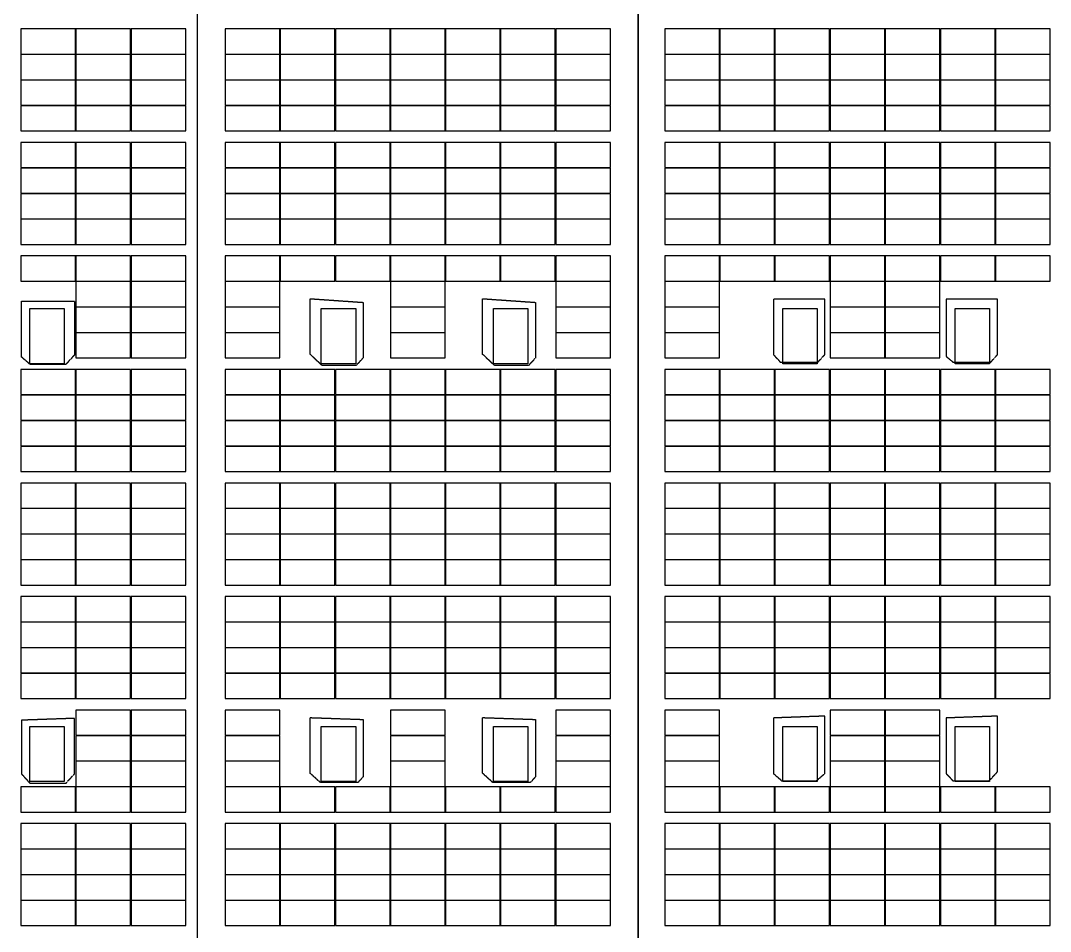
# Model space of a CAD drawing. Header units: metres. Extents: x -330863 to 383137, y -246038 to 314990.
# Drawn here: x 14103 to 58953, y 11927 to 51590 of the extents above; entities that cross this region are included whole.
import ezdxf

# ---------------------------------------------------------------- set-up
doc = ezdxf.new("R2010")
doc.units = ezdxf.units.M
doc.linetypes.add('DASHED', pattern=[1.524, 1.27, -0.254])
doc.linetypes.add('HIDDEN', pattern=[0.375, 0.25, -0.125])
doc.layers.add('X消防车道', color=6, linetype='HIDDEN', lineweight=18)
for name, color, linetype in [('屋脊线', 7, 'ByLayer'), ('组件', 7, 'ByLayer'), ('阴影', 8, 'DASHED'), ('障碍物', 7, 'ByLayer')]:
    doc.layers.add(name, color=color, linetype=linetype)

# ---------------------------------------------------------------- blocks, each defined once
blk = doc.blocks.new('*U6')
at = {"layer": '屋脊线', "color": 30}
for p, q in [((21804, -129651, 8900), (21800, 145849, 8900)), ((41004, -129651, 10100), (41000, 145849, 10100))]:
    blk.add_line(p, q, dxfattribs=at)
at = {"flags": 1}
for tag in ['unit_id', 'unit_name']:
    blk.add_attdef(tag, (0, 0), '', height=2.5, dxfattribs=at)
blk = doc.blocks.new('*U183')
at = {"layer": '障碍物', "color": 1}
blk.add_polyline3d([(14500, 39049, 10), (16000, 39049, 10), (16000, 36649, 10), (14500, 36649, 10)], close=True, dxfattribs=at)
at = {"flags": 1}
for tag in ['height', 'shape']:
    blk.add_attdef(tag, (0, 0), '', height=2.5, dxfattribs=at)
blk = doc.blocks.new('*U187')
at = {"layer": '障碍物', "color": 1}
blk.add_polyline3d([(14500, 20849, 10), (16000, 20849, 10), (16000, 18449, 10), (14500, 18449, 10)], close=True, dxfattribs=at)
at = {"flags": 1}
for tag in ['height', 'shape']:
    blk.add_attdef(tag, (0, 0), '', height=2.5, dxfattribs=at)
blk = doc.blocks.new('*U258')
at = {"layer": '障碍物', "color": 1}
blk.add_polyline3d([(27200, 39049, 10), (28700, 39049, 10), (28700, 36649, 10), (27200, 36649, 10)], close=True, dxfattribs=at)
at = {"flags": 1}
for tag in ['height', 'shape']:
    blk.add_attdef(tag, (0, 0), '', height=2.5, dxfattribs=at)
blk = doc.blocks.new('*U259')
at = {"layer": '障碍物', "color": 1}
blk.add_polyline3d([(34700, 39049, 10), (36200, 39049, 10), (36200, 36649, 10), (34700, 36649, 10)], close=True, dxfattribs=at)
at = {"flags": 1}
for tag in ['height', 'shape']:
    blk.add_attdef(tag, (0, 0), '', height=2.5, dxfattribs=at)
blk = doc.blocks.new('*U260')
at = {"layer": '障碍物', "color": 1}
blk.add_polyline3d([(27200, 20849, 10), (28700, 20849, 10), (28700, 18449, 10), (27200, 18449, 10)], close=True, dxfattribs=at)
at = {"flags": 1}
for tag in ['height', 'shape']:
    blk.add_attdef(tag, (0, 0), '', height=2.5, dxfattribs=at)
blk = doc.blocks.new('*U261')
at = {"layer": '障碍物', "color": 1}
blk.add_polyline3d([(34700, 20849, 10), (36200, 20849, 10), (36200, 18449, 10), (34700, 18449, 10)], close=True, dxfattribs=at)
at = {"flags": 1}
for tag in ['height', 'shape']:
    blk.add_attdef(tag, (0, 0), '', height=2.5, dxfattribs=at)
blk = doc.blocks.new('*U290')
at = {"layer": '障碍物', "color": 1}
blk.add_polyline3d([(47300, 39049, 10), (48800, 39049, 10), (48800, 36649, 10), (47300, 36649, 10)], close=True, dxfattribs=at)
at = {"flags": 1}
for tag in ['height', 'shape']:
    blk.add_attdef(tag, (0, 0), '', height=2.5, dxfattribs=at)
blk = doc.blocks.new('*U291')
at = {"layer": '障碍物', "color": 1}
blk.add_polyline3d([(54800, 39049, 10), (56300, 39049, 10), (56300, 36649, 10), (54800, 36649, 10)], close=True, dxfattribs=at)
at = {"flags": 1}
for tag in ['height', 'shape']:
    blk.add_attdef(tag, (0, 0), '', height=2.5, dxfattribs=at)
blk = doc.blocks.new('*U294')
at = {"layer": '障碍物', "color": 1}
blk.add_polyline3d([(47300, 20849, 10), (48800, 20849, 10), (48800, 18449, 10), (47300, 18449, 10)], close=True, dxfattribs=at)
at = {"flags": 1}
for tag in ['height', 'shape']:
    blk.add_attdef(tag, (0, 0), '', height=2.5, dxfattribs=at)
blk = doc.blocks.new('*U295')
at = {"layer": '障碍物', "color": 1}
blk.add_polyline3d([(54800, 20849, 10), (56300, 20849, 10), (56300, 18449, 10), (54800, 18449, 10)], close=True, dxfattribs=at)
at = {"flags": 1}
for tag in ['height', 'shape']:
    blk.add_attdef(tag, (0, 0), '', height=2.5, dxfattribs=at)
blk = doc.blocks.new('*U19')
at = {"layer": '组件', "color": 0}
blk.add_polyline3d([(0, 0, 0), (0, 109.6, 0), (-238.1, 109.6, 11.9), (-238.1, 0, 11.9)], close=True, dxfattribs=at)
at = {"flags": 1}
for tag in ['mounting-hole-spacing1', 'mounting-hole-spacing2', 'module-material', 'vmpo', 'voco', 'silicon-material', 'panel-length', 'panel-width', 'panel-height', 'userid', 'theme', 'note', 'name', 'pmax', 'company-name', 'id', 'impo', 'isco']:
    blk.add_attdef(tag, (0, 0), '', height=2.5, dxfattribs=at)
blk = doc.blocks.new('*U17')
at = {"layer": '组件', "color": 0}
blk.add_polyline3d([(0, 0, 0), (0, -109.6, 0), (237.9, -109.6, 14.9), (237.9, 0, 14.9)], close=True, dxfattribs=at)
at = {"flags": 1}
for tag in ['mounting-hole-spacing1', 'mounting-hole-spacing2', 'module-material', 'vmpo', 'voco', 'silicon-material', 'panel-length', 'panel-width', 'panel-height', 'userid', 'theme', 'note', 'name', 'pmax', 'company-name', 'id', 'impo', 'isco']:
    blk.add_attdef(tag, (0, 0), '', height=2.5, dxfattribs=at)
blk = doc.blocks.new('*U15')
at = {"layer": '组件', "color": 0}
blk.add_polyline3d([(0, 0, 0), (0, 109.6, 0), (-238.1, 109.6, 12.6), (-238.1, 0, 12.6)], close=True, dxfattribs=at)
at = {"flags": 1}
for tag in ['mounting-hole-spacing1', 'mounting-hole-spacing2', 'module-material', 'vmpo', 'voco', 'silicon-material', 'panel-length', 'panel-width', 'panel-height', 'userid', 'theme', 'note', 'name', 'pmax', 'company-name', 'id', 'impo', 'isco']:
    blk.add_attdef(tag, (0, 0), '', height=2.5, dxfattribs=at)

msp = doc.modelspace()

# ---------------------------------------------------------------- hatches: boundary and pattern name
at = {"layer": 'X消防车道'}
h = msp.add_hatch(dxfattribs=at)
h.set_pattern_fill('DOTS', color=8, scale=1000, angle=-31.4878)
h.set_pattern_definition([(328.51216202, (-1970228605.7, -2547630934.4), (1506.0502845, 939.1527315), [0, -1587.5])])
h.paths.add_polyline_path([(-93210, -143670, 0.388696), (-80261, -155529), (-29868, -155529, 0.072993), (-27282, -155149), (-24813, -154408, -0.072993), (-22226, -154029), (83400, -154029, -0.414215), (92400, -163029), (92400, -173022), (96400, -173176), (96400, -163029, 0.41422), (83400, -150029), (-22813, -150029, 0.072993), (-25400, -150408), (-27869, -151149, -0.072993), (-30455, -151529), (-80261, -151529, -0.388698), (-89226, -143319), (-114667, 145381, -0.440198), (-105702, 155171), (86000, 155171, -0.414211), (95000, 146171, -0.141448), (97000, 153099, 0.25767), (86000, 159171), (-105702, 159171, 0.440196), (-118651, 145030)])

# ---------------------------------------------------------------- linework, layer by layer
at = {"layer": '屋脊线', "color": 30, "elevation": 8900}
msp.add_lwpolyline([(21800, 145849), (21804, -129651)], dxfattribs=at)
at = {"layer": '屋脊线', "color": 2, "elevation": 10100}
msp.add_lwpolyline([(41000, 145849), (41004, -129651)], dxfattribs=at)
at = {"layer": '阴影', "linetype": 'DASHED'}
for points in [[(26711, 39480, 9208), (29016, 39319, 9352), (29016, 36897, 9352), (28719, 36574, 9333), (27231, 36574, 9240), (26711, 37058, 9208), (26711, 39480, 9208)], [(34222, 39480, 9677), (36528, 39319, 9821), (36528, 36897, 9821), (36230, 36574, 9803), (34743, 36574, 9710), (34222, 37059, 9677), (34222, 39480, 9677)], [(14142, 39366, 9308), (16447, 39366, 9185), (16447, 37025, 9185), (16075, 36621, 9205), (14514, 36621, 9288), (14142, 36944, 9308), (14142, 39366, 9308)], [(49127, 37042, 9693), (49127, 39464, 9693), (46892, 39464, 9805), (46892, 37042, 9805), (47190, 36719, 9790), (48829, 36719, 9708), (49127, 37042, 9693)], [(56651, 37042, 9315), (56651, 39464, 9315), (54416, 39464, 9427), (54416, 36962, 9427), (54714, 36719, 9412), (56353, 36719, 9330), (56651, 37042, 9315)], [(14142, 21123, 9308), (14142, 18782, 9308), (14514, 18379, 9288), (16076, 18379, 9205), (16447, 18782, 9185), (16447, 21204, 9185), (14142, 21123, 9308)], [(26711, 21237, 9208), (29017, 21157, 9352), (29017, 18654, 9352), (28794, 18412, 9338), (27157, 18412, 9236), (26711, 18816, 9208), (26711, 21237, 9208)], [(34222, 21238, 9677), (36528, 21157, 9821), (36528, 18655, 9821), (36305, 18412, 9807), (34669, 18412, 9705), (34222, 18816, 9677), (34222, 21238, 9677)], [(49127, 18800, 9693), (49127, 21302, 9693), (46892, 21221, 9805), (46892, 18800, 9805), (47264, 18477, 9787), (48754, 18477, 9712), (49127, 18800, 9693)], [(56651, 18881, 9315), (56651, 21302, 9315), (54416, 21221, 9427), (54416, 18800, 9427), (54714, 18477, 9412), (56279, 18477, 9334), (56651, 18881, 9315)]]:
    msp.add_polyline3d(points, close=True, dxfattribs=at)
at = {"layer": '障碍物', "color": 4, "elevation": 10300}
for points in [[(14500, 39049), (16000, 39049), (16000, 36649), (14500, 36649)], [(27200, 39049), (28700, 39049), (28700, 36649), (27200, 36649)], [(34700, 39049), (36200, 39049), (36200, 36649), (34700, 36649)], [(47300, 39049), (48800, 39049), (48800, 36649), (47300, 36649)], [(54800, 39049), (56300, 39049), (56300, 36649), (54800, 36649)], [(14500, 20849), (16000, 20849), (16000, 18449), (14500, 18449)], [(27200, 20849), (28700, 20849), (28700, 18449), (27200, 18449)], [(34700, 20849), (36200, 20849), (36200, 18449), (34700, 18449)], [(47300, 20849), (48800, 20849), (48800, 18449), (47300, 18449)], [(54800, 20849), (56300, 20849), (56300, 18449), (54800, 18449)]]:
    msp.add_lwpolyline(points, close=True, dxfattribs=at)

# ---------------------------------------------------------------- block references
at = {"layer": '屋脊线'}
msp.add_blockref('*U6', (0, 0), dxfattribs=at)
at = {"layer": '组件', "color": 5, "xscale": 10, "yscale": 10, "zscale": 10}
for name, p in [('*U15', (16494, 50133, 9282)), ('*U15', (18895, 50133, 9154)), ('*U15', (21295, 50133, 9027)), ('*U17', (23015, 51229, 9076)), ('*U17', (25414, 51229, 9226)), ('*U17', (27813, 51229, 9376)), ('*U17', (30213, 51229, 9526)), ('*U17', (32612, 51229, 9676)), ('*U17', (35011, 51229, 9826)), ('*U17', (37411, 51229, 9976)), ('*U19', (44537, 50133, 10023)), ('*U19', (46938, 50133, 9902)), ('*U19', (49339, 50133, 9782)), ('*U19', (51740, 50133, 9661)), ('*U19', (54141, 50133, 9540)), ('*U19', (56542, 50133, 9420)), ('*U19', (58943, 50133, 9299)), ('*U15', (16494, 49017, 9282)), ('*U15', (18895, 49017, 9154)), ('*U15', (21295, 49017, 9027)), ('*U17', (23015, 50113, 9076)), ('*U17', (25414, 50113, 9226)), ('*U17', (27813, 50113, 9376)), ('*U17', (30213, 50113, 9526)), ('*U17', (32612, 50113, 9676)), ('*U17', (35011, 50113, 9826)), ('*U17', (37411, 50113, 9976)), ('*U19', (44537, 49017, 10023)), ('*U19', (46938, 49017, 9902)), ('*U19', (49339, 49017, 9782)), ('*U19', (51740, 49017, 9661)), ('*U19', (54141, 49017, 9540)), ('*U19', (56542, 49017, 9420)), ('*U19', (58943, 49017, 9299)), ('*U15', (16494, 47901, 9282)), ('*U15', (18895, 47901, 9154)), ('*U15', (21295, 47901, 9027)), ('*U17', (23015, 48997, 9076)), ('*U17', (25414, 48997, 9226)), ('*U17', (27813, 48997, 9376)), ('*U17', (30213, 48997, 9526)), ('*U17', (32612, 48997, 9676)), ('*U17', (35011, 48997, 9826)), ('*U17', (37411, 48997, 9976)), ('*U19', (44537, 47901, 10023)), ('*U19', (46938, 47901, 9902)), ('*U19', (49339, 47901, 9782)), ('*U19', (51740, 47901, 9661)), ('*U19', (54141, 47901, 9540)), ('*U19', (56542, 47901, 9420)), ('*U19', (58943, 47901, 9299)), ('*U15', (16494, 46785, 9282)), ('*U15', (18895, 46785, 9154)), ('*U15', (21295, 46785, 9027)), ('*U17', (23015, 47881, 9076)), ('*U17', (25414, 47881, 9226)), ('*U17', (27813, 47881, 9376)), ('*U17', (30213, 47881, 9526)), ('*U17', (32612, 47881, 9676)), ('*U17', (35011, 47881, 9826)), ('*U17', (37411, 47881, 9976)), ('*U19', (44537, 46785, 10023)), ('*U19', (46938, 46785, 9902)), ('*U19', (49339, 46785, 9782)), ('*U19', (51740, 46785, 9661)), ('*U19', (54141, 46785, 9540)), ('*U19', (56542, 46785, 9420)), ('*U19', (58943, 46785, 9299)), ('*U15', (16494, 45189, 9282)), ('*U15', (18895, 45189, 9154)), ('*U15', (21295, 45189, 9027)), ('*U17', (23015, 46285, 9076)), ('*U17', (25414, 46285, 9226)), ('*U17', (27813, 46285, 9376)), ('*U17', (30213, 46285, 9526)), ('*U17', (32612, 46285, 9676)), ('*U17', (35011, 46285, 9826)), ('*U17', (37411, 46285, 9976)), ('*U19', (44537, 45189, 10023)), ('*U19', (46938, 45189, 9902)), ('*U19', (49339, 45189, 9782)), ('*U19', (51740, 45189, 9661)), ('*U19', (54141, 45189, 9540)), ('*U19', (56542, 45189, 9420)), ('*U19', (58943, 45189, 9299)), ('*U15', (16494, 44073, 9282)), ('*U15', (18895, 44073, 9154)), ('*U15', (21295, 44073, 9027)), ('*U17', (23015, 45169, 9076)), ('*U17', (25414, 45169, 9226)), ('*U17', (27813, 45169, 9376)), ('*U17', (30213, 45169, 9526)), ('*U17', (32612, 45169, 9676)), ('*U17', (35011, 45169, 9826)), ('*U17', (37411, 45169, 9976)), ('*U19', (44537, 44073, 10023)), ('*U19', (46938, 44073, 9902)), ('*U19', (49339, 44073, 9782)), ('*U19', (51740, 44073, 9661)), ('*U19', (54141, 44073, 9540)), ('*U19', (56542, 44073, 9420)), ('*U19', (58943, 44073, 9299)), ('*U15', (16494, 42957, 9282)), ('*U15', (18895, 42957, 9154)), ('*U15', (21295, 42957, 9027)), ('*U17', (23015, 44053, 9076)), ('*U17', (25414, 44053, 9226)), ('*U17', (27813, 44053, 9376)), ('*U17', (30213, 44053, 9526)), ('*U17', (32612, 44053, 9676)), ('*U17', (35011, 44053, 9826)), ('*U17', (37411, 44053, 9976)), ('*U19', (44537, 42957, 10023)), ('*U19', (46938, 42957, 9902)), ('*U19', (49339, 42957, 9782)), ('*U19', (51740, 42957, 9661)), ('*U19', (54141, 42957, 9540)), ('*U19', (56542, 42957, 9420)), ('*U19', (58943, 42957, 9299)), ('*U15', (16494, 41841, 9282)), ('*U15', (18895, 41841, 9154)), ('*U15', (21295, 41841, 9027)), ('*U17', (23015, 42937, 9076)), ('*U17', (25414, 42937, 9226)), ('*U17', (27813, 42937, 9376)), ('*U17', (30213, 42937, 9526)), ('*U17', (32612, 42937, 9676)), ('*U17', (35011, 42937, 9826)), ('*U17', (37411, 42937, 9976)), ('*U19', (44537, 41841, 10023)), ('*U19', (46938, 41841, 9902)), ('*U19', (49339, 41841, 9782)), ('*U19', (51740, 41841, 9661)), ('*U19', (54141, 41841, 9540)), ('*U19', (56542, 41841, 9420)), ('*U19', (58943, 41841, 9299)), ('*U15', (16494, 40245, 9282)), ('*U15', (18895, 40245, 9154)), ('*U15', (21295, 40245, 9027)), ('*U17', (23015, 41341, 9076)), ('*U17', (25414, 41341, 9226)), ('*U17', (27813, 41341, 9376)), ('*U17', (30213, 41341, 9526)), ('*U17', (32612, 41341, 9676)), ('*U17', (35011, 41341, 9826)), ('*U17', (37411, 41341, 9976)), ('*U19', (44537, 40245, 10023)), ('*U19', (46938, 40245, 9902)), ('*U19', (49339, 40245, 9782)), ('*U19', (51740, 40245, 9661)), ('*U19', (54141, 40245, 9540)), ('*U19', (56542, 40245, 9420)), ('*U19', (58943, 40245, 9299)), ('*U15', (18895, 39129, 9154)), ('*U15', (21295, 39129, 9027)), ('*U17', (23015, 40225, 9076)), ('*U17', (30213, 40225, 9526)), ('*U17', (37411, 40225, 9976)), ('*U19', (44537, 39129, 10023)), ('*U19', (51740, 39129, 9661)), ('*U19', (54141, 39129, 9540)), ('*U15', (18895, 38013, 9154)), ('*U15', (21295, 38013, 9027)), ('*U17', (23015, 39109, 9076)), ('*U17', (30213, 39109, 9526)), ('*U17', (37411, 39109, 9976)), ('*U19', (44537, 38013, 10023)), ('*U19', (51740, 38013, 9661)), ('*U19', (54141, 38013, 9540)), ('*U15', (18895, 36897, 9154)), ('*U15', (21295, 36897, 9027)), ('*U17', (23015, 37993, 9076)), ('*U17', (30213, 37993, 9526)), ('*U17', (37411, 37993, 9976)), ('*U19', (44537, 36897, 10023)), ('*U19', (51740, 36897, 9661)), ('*U19', (54141, 36897, 9540)), ('*U15', (16494, 35301, 9282)), ('*U15', (18895, 35301, 9154)), ('*U15', (21295, 35301, 9027)), ('*U17', (23015, 36397, 9076)), ('*U17', (25414, 36397, 9226)), ('*U17', (27813, 36397, 9376)), ('*U17', (30213, 36397, 9526)), ('*U17', (32612, 36397, 9676)), ('*U17', (35011, 36397, 9826)), ('*U17', (37411, 36397, 9976)), ('*U19', (44537, 35301, 10023)), ('*U19', (46938, 35301, 9902)), ('*U19', (49339, 35301, 9782)), ('*U19', (51740, 35301, 9661)), ('*U19', (54141, 35301, 9540)), ('*U19', (56542, 35301, 9420)), ('*U19', (58943, 35301, 9299)), ('*U15', (16494, 34185, 9282)), ('*U15', (18895, 34185, 9154)), ('*U15', (21295, 34185, 9027)), ('*U17', (23015, 35281, 9076)), ('*U17', (25414, 35281, 9226)), ('*U17', (27813, 35281, 9376)), ('*U17', (30213, 35281, 9526)), ('*U17', (32612, 35281, 9676)), ('*U17', (35011, 35281, 9826)), ('*U17', (37411, 35281, 9976)), ('*U19', (44537, 34185, 10023)), ('*U19', (46938, 34185, 9902)), ('*U19', (49339, 34185, 9782)), ('*U19', (51740, 34185, 9661)), ('*U19', (54141, 34185, 9540)), ('*U19', (56542, 34185, 9420)), ('*U19', (58943, 34185, 9299)), ('*U15', (16494, 33069, 9282)), ('*U15', (18895, 33069, 9154)), ('*U15', (21295, 33069, 9027)), ('*U17', (23015, 34165, 9076)), ('*U17', (25414, 34165, 9226)), ('*U17', (27813, 34165, 9376)), ('*U17', (30213, 34165, 9526)), ('*U17', (32612, 34165, 9676)), ('*U17', (35011, 34165, 9826)), ('*U17', (37411, 34165, 9976)), ('*U19', (44537, 33069, 10023)), ('*U19', (46938, 33069, 9902)), ('*U19', (49339, 33069, 9782)), ('*U19', (51740, 33069, 9661)), ('*U19', (54141, 33069, 9540)), ('*U19', (56542, 33069, 9420)), ('*U19', (58943, 33069, 9299)), ('*U15', (16494, 31953, 9282)), ('*U15', (18895, 31953, 9154)), ('*U15', (21295, 31953, 9027)), ('*U17', (23015, 33049, 9076)), ('*U17', (25414, 33049, 9226)), ('*U17', (27813, 33049, 9376)), ('*U17', (30213, 33049, 9526)), ('*U17', (32612, 33049, 9676)), ('*U17', (35011, 33049, 9826)), ('*U17', (37411, 33049, 9976)), ('*U19', (44537, 31953, 10023)), ('*U19', (46938, 31953, 9902)), ('*U19', (49339, 31953, 9782)), ('*U19', (51740, 31953, 9661)), ('*U19', (54141, 31953, 9540)), ('*U19', (56542, 31953, 9420)), ('*U19', (58943, 31953, 9299)), ('*U15', (16494, 30357, 9282)), ('*U15', (18895, 30357, 9154)), ('*U15', (21295, 30357, 9027)), ('*U17', (23015, 31453, 9076)), ('*U17', (25414, 31453, 9226)), ('*U17', (27813, 31453, 9376)), ('*U17', (30213, 31453, 9526)), ('*U17', (32612, 31453, 9676)), ('*U17', (35011, 31453, 9826)), ('*U17', (37411, 31453, 9976)), ('*U19', (44537, 30357, 10023)), ('*U19', (46938, 30357, 9902)), ('*U19', (49339, 30357, 9782)), ('*U19', (51740, 30357, 9661)), ('*U19', (54141, 30357, 9540)), ('*U19', (56542, 30357, 9420)), ('*U19', (58943, 30357, 9299)), ('*U15', (16494, 29241, 9282)), ('*U15', (18895, 29241, 9154)), ('*U15', (21295, 29241, 9027)), ('*U17', (23015, 30337, 9076)), ('*U17', (25414, 30337, 9226)), ('*U17', (27813, 30337, 9376)), ('*U17', (30213, 30337, 9526)), ('*U17', (32612, 30337, 9676)), ('*U17', (35011, 30337, 9826)), ('*U17', (37411, 30337, 9976)), ('*U19', (44537, 29241, 10023)), ('*U19', (46938, 29241, 9902)), ('*U19', (49339, 29241, 9782)), ('*U19', (51740, 29241, 9661)), ('*U19', (54141, 29241, 9540)), ('*U19', (56542, 29241, 9420)), ('*U19', (58943, 29241, 9299)), ('*U15', (16494, 28125, 9282)), ('*U15', (18895, 28125, 9154)), ('*U15', (21295, 28125, 9027)), ('*U17', (23015, 29221, 9076)), ('*U17', (25414, 29221, 9226)), ('*U17', (27813, 29221, 9376)), ('*U17', (30213, 29221, 9526)), ('*U17', (32612, 29221, 9676)), ('*U17', (35011, 29221, 9826)), ('*U17', (37411, 29221, 9976)), ('*U19', (44537, 28125, 10023)), ('*U19', (46938, 28125, 9902)), ('*U19', (49339, 28125, 9782)), ('*U19', (51740, 28125, 9661)), ('*U19', (54141, 28125, 9540)), ('*U19', (56542, 28125, 9420)), ('*U19', (58943, 28125, 9299)), ('*U15', (16494, 27009, 9282)), ('*U15', (18895, 27009, 9154)), ('*U15', (21295, 27009, 9027)), ('*U17', (23015, 28105, 9076)), ('*U17', (25414, 28105, 9226)), ('*U17', (27813, 28105, 9376)), ('*U17', (30213, 28105, 9526)), ('*U17', (32612, 28105, 9676)), ('*U17', (35011, 28105, 9826)), ('*U17', (37411, 28105, 9976)), ('*U19', (44537, 27009, 10023)), ('*U19', (46938, 27009, 9902)), ('*U19', (49339, 27009, 9782)), ('*U19', (51740, 27009, 9661)), ('*U19', (54141, 27009, 9540)), ('*U19', (56542, 27009, 9420)), ('*U19', (58943, 27009, 9299)), ('*U15', (16494, 25413, 9282)), ('*U15', (18895, 25413, 9154)), ('*U15', (21295, 25413, 9027)), ('*U17', (23015, 26509, 9076)), ('*U17', (25414, 26509, 9226)), ('*U17', (27813, 26509, 9376)), ('*U17', (30213, 26509, 9526)), ('*U17', (32612, 26509, 9676)), ('*U17', (35011, 26509, 9826)), ('*U17', (37411, 26509, 9976)), ('*U19', (44537, 25413, 10023)), ('*U19', (46938, 25413, 9902)), ('*U19', (49339, 25413, 9782)), ('*U19', (51740, 25413, 9661)), ('*U19', (54141, 25413, 9540)), ('*U19', (56542, 25413, 9420)), ('*U19', (58943, 25413, 9299)), ('*U15', (16494, 24297, 9282)), ('*U15', (18895, 24297, 9154)), ('*U15', (21295, 24297, 9027)), ('*U17', (23015, 25393, 9076)), ('*U17', (25414, 25393, 9226)), ('*U17', (27813, 25393, 9376)), ('*U17', (30213, 25393, 9526)), ('*U17', (32612, 25393, 9676)), ('*U17', (35011, 25393, 9826)), ('*U17', (37411, 25393, 9976)), ('*U19', (44537, 24297, 10023)), ('*U19', (46938, 24297, 9902)), ('*U19', (49339, 24297, 9782)), ('*U19', (51740, 24297, 9661)), ('*U19', (54141, 24297, 9540)), ('*U19', (56542, 24297, 9420)), ('*U19', (58943, 24297, 9299)), ('*U15', (16494, 23181, 9282)), ('*U15', (18895, 23181, 9154)), ('*U15', (21295, 23181, 9027)), ('*U17', (23015, 24277, 9076)), ('*U17', (25414, 24277, 9226)), ('*U17', (27813, 24277, 9376)), ('*U17', (30213, 24277, 9526)), ('*U17', (32612, 24277, 9676)), ('*U17', (35011, 24277, 9826)), ('*U17', (37411, 24277, 9976)), ('*U19', (44537, 23181, 10023)), ('*U19', (46938, 23181, 9902)), ('*U19', (49339, 23181, 9782)), ('*U19', (51740, 23181, 9661)), ('*U19', (54141, 23181, 9540)), ('*U19', (56542, 23181, 9420)), ('*U19', (58943, 23181, 9299)), ('*U15', (16494, 22065, 9282)), ('*U15', (18895, 22065, 9154)), ('*U15', (21295, 22065, 9027)), ('*U17', (23015, 23161, 9076)), ('*U17', (25414, 23161, 9226)), ('*U17', (27813, 23161, 9376)), ('*U17', (30213, 23161, 9526)), ('*U17', (32612, 23161, 9676)), ('*U17', (35011, 23161, 9826)), ('*U17', (37411, 23161, 9976)), ('*U19', (44537, 22065, 10023)), ('*U19', (46938, 22065, 9902)), ('*U19', (49339, 22065, 9782)), ('*U19', (51740, 22065, 9661)), ('*U19', (54141, 22065, 9540)), ('*U19', (56542, 22065, 9420)), ('*U19', (58943, 22065, 9299)), ('*U15', (18895, 20469, 9154)), ('*U15', (21295, 20469, 9027)), ('*U17', (23015, 21565, 9076)), ('*U17', (30213, 21565, 9526)), ('*U17', (37411, 21565, 9976)), ('*U19', (44537, 20469, 10023)), ('*U19', (51740, 20469, 9661)), ('*U19', (54141, 20469, 9540)), ('*U15', (18895, 19353, 9154)), ('*U15', (21295, 19353, 9027)), ('*U17', (23015, 20449, 9076)), ('*U17', (30213, 20449, 9526)), ('*U17', (37411, 20449, 9976)), ('*U19', (44537, 19353, 10023)), ('*U19', (51740, 19353, 9661)), ('*U19', (54141, 19353, 9540)), ('*U15', (18895, 18237, 9154)), ('*U15', (21295, 18237, 9027)), ('*U17', (23015, 19333, 9076)), ('*U17', (30213, 19333, 9526)), ('*U17', (37411, 19333, 9976)), ('*U19', (44537, 18237, 10023)), ('*U19', (51740, 18237, 9661)), ('*U19', (54141, 18237, 9540)), ('*U15', (16494, 17121, 9282)), ('*U15', (18895, 17121, 9154)), ('*U15', (21295, 17121, 9027)), ('*U17', (23015, 18217, 9076)), ('*U17', (25414, 18217, 9226)), ('*U17', (27813, 18217, 9376)), ('*U17', (30213, 18217, 9526)), ('*U17', (32612, 18217, 9676)), ('*U17', (35011, 18217, 9826)), ('*U17', (37411, 18217, 9976)), ('*U19', (44537, 17121, 10023)), ('*U19', (46938, 17121, 9902)), ('*U19', (49339, 17121, 9782)), ('*U19', (51740, 17121, 9661)), ('*U19', (54141, 17121, 9540)), ('*U19', (56542, 17121, 9420)), ('*U19', (58943, 17121, 9299)), ('*U15', (16494, 15525, 9282)), ('*U15', (18895, 15525, 9154)), ('*U15', (21295, 15525, 9027)), ('*U17', (23015, 16621, 9076)), ('*U17', (25414, 16621, 9226)), ('*U17', (27813, 16621, 9376)), ('*U17', (30213, 16621, 9526)), ('*U17', (32612, 16621, 9676)), ('*U17', (35011, 16621, 9826)), ('*U17', (37411, 16621, 9976)), ('*U19', (44537, 15525, 10023)), ('*U19', (46938, 15525, 9902)), ('*U19', (49339, 15525, 9782)), ('*U19', (51740, 15525, 9661)), ('*U19', (54141, 15525, 9540)), ('*U19', (56542, 15525, 9420)), ('*U19', (58943, 15525, 9299)), ('*U15', (16494, 14409, 9282)), ('*U15', (18895, 14409, 9154)), ('*U15', (21295, 14409, 9027)), ('*U17', (23015, 15505, 9076)), ('*U17', (25414, 15505, 9226)), ('*U17', (27813, 15505, 9376)), ('*U17', (30213, 15505, 9526)), ('*U17', (32612, 15505, 9676)), ('*U17', (35011, 15505, 9826)), ('*U17', (37411, 15505, 9976)), ('*U19', (44537, 14409, 10023)), ('*U19', (46938, 14409, 9902)), ('*U19', (49339, 14409, 9782)), ('*U19', (51740, 14409, 9661)), ('*U19', (54141, 14409, 9540)), ('*U19', (56542, 14409, 9420)), ('*U19', (58943, 14409, 9299)), ('*U15', (16494, 13293, 9282)), ('*U15', (18895, 13293, 9154)), ('*U15', (21295, 13293, 9027)), ('*U17', (23015, 14389, 9076)), ('*U17', (25414, 14389, 9226)), ('*U17', (27813, 14389, 9376)), ('*U17', (30213, 14389, 9526)), ('*U17', (32612, 14389, 9676)), ('*U17', (35011, 14389, 9826)), ('*U17', (37411, 14389, 9976)), ('*U19', (44537, 13293, 10023)), ('*U19', (46938, 13293, 9902)), ('*U19', (49339, 13293, 9782)), ('*U19', (51740, 13293, 9661)), ('*U19', (54141, 13293, 9540)), ('*U19', (56542, 13293, 9420)), ('*U19', (58943, 13293, 9299)), ('*U15', (16494, 12177, 9282)), ('*U15', (18895, 12177, 9154)), ('*U15', (21295, 12177, 9027)), ('*U17', (23015, 13273, 9076)), ('*U17', (25414, 13273, 9226)), ('*U17', (27813, 13273, 9376)), ('*U17', (30213, 13273, 9526)), ('*U17', (32612, 13273, 9676)), ('*U17', (35011, 13273, 9826)), ('*U17', (37411, 13273, 9976)), ('*U19', (44537, 12177, 10023)), ('*U19', (46938, 12177, 9902)), ('*U19', (49339, 12177, 9782)), ('*U19', (51740, 12177, 9661)), ('*U19', (54141, 12177, 9540)), ('*U19', (56542, 12177, 9420)), ('*U19', (58943, 12177, 9299))]:
    msp.add_blockref(name, p, dxfattribs=at)
at = {"layer": '障碍物'}
for name in ['*U183', '*U258', '*U259', '*U290', '*U291', '*U187', '*U260', '*U261', '*U294', '*U295']:
    msp.add_blockref(name, (0, 0), dxfattribs=at)

doc.saveas('drawing.dxf')
